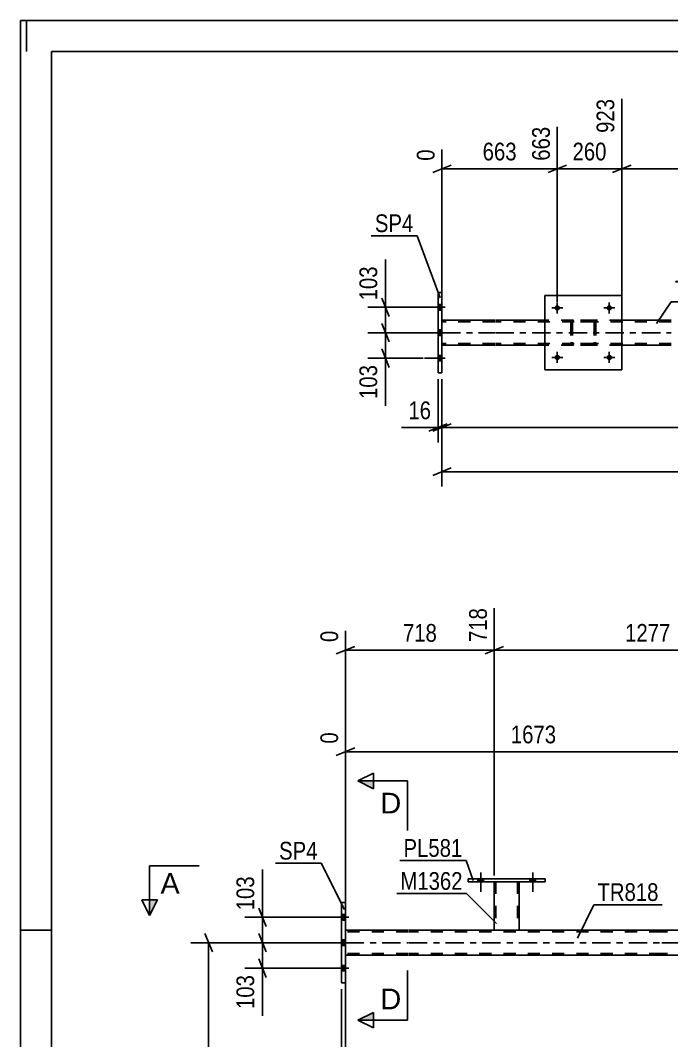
# Model space of a CAD drawing. Header units: millimetres. Extents: x 0 to 841, y 0 to 594.
# Drawn here: x 0 to 105.1, y 429.2 to 594 of the extents above; entities that cross this region are included whole.
import ezdxf

# ---------------------------------------------------------------- set-up
doc = ezdxf.new("R2010")
doc.units = ezdxf.units.MM
doc.linetypes.add('DXK_LINE_DOT2', pattern=[3.9198, 1.9599, -1.9599])
doc.linetypes.add('DXK_LINE_DOT3', pattern=[5.9187, 2.979, -0.9799, 0.9799, -0.9799])
doc.styles.add('Arial', font='ARIAL.TTF', dxfattribs={"height": 0.2})
doc.styles.add('Arial Narrow', font='ARIALN.TTF', dxfattribs={"height": 0.2})

# ---------------------------------------------------------------- blocks, each defined once
blk = doc.blocks.new('Unknown-283133386-1135')
at = {"color": 5, "linetype": 'Continuous'}
for p, q in [((841, 594), (0, 594)), ((0, 594), (0, 0)), ((1, 589), (1, 594)), ((836, 589), (5, 589)), ((5, 589), (5, 5)), ((5, 447), (0, 447))]:
    blk.add_line(p, q, dxfattribs=at)
blk = doc.blocks.new('Part-283133386-5219 - 5061')
at = {"color": 2, "linetype": 'Continuous'}
for p, q in [((68.06, 550.05), (67.42, 550.05)), ((67.42, 550.05), (67.42, 537.05)), ((68.06, 537.05), (68.06, 550.05)), ((67.42, 537.05), (68.06, 537.05))]:
    blk.add_line(p, q, dxfattribs=at)
blk = doc.blocks.new('Part-283133386-5291 - 5061')
at = {"color": 2, "linetype": 'Continuous'}
for p, q in [((76.58, 545.55), (68.06, 545.55)), ((84.68, 545.55), (76.68, 545.55)), ((105.08, 545.55), (97.08, 545.55)), ((76.58, 541.55), (68.06, 541.55)), ((84.68, 541.55), (76.68, 541.55)), ((105.08, 541.55), (97.08, 541.55))]:
    blk.add_line(p, q, dxfattribs=at)
at = {"color": 7, "linetype": 'DXK_LINE_DOT2'}
for p, q in [((68.06, 541.55), (68.06, 545.55)), ((97.08, 545.55), (84.68, 545.55)), ((76.58, 545.31), (68.06, 545.31)), ((105.08, 545.31), (76.68, 545.31)), ((76.58, 541.79), (68.06, 541.79)), ((105.08, 541.79), (76.68, 541.79)), ((97.08, 541.55), (84.68, 541.55))]:
    blk.add_line(p, q, dxfattribs=at)
at = {"color": 7, "linetype": 'DXK_LINE_DOT3'}
for p, q in [((68.06, 543.55), (76.58, 543.55)), ((76.68, 543.55), (105.08, 543.55))]:
    blk.add_line(p, q, dxfattribs=at)
blk = doc.blocks.new('Part-283133386-5285 - 5061')
at = {"color": 2, "linetype": 'Continuous'}
for p, q in [((84.68, 549.55), (84.68, 537.55)), ((84.68, 549.55), (97.08, 549.55)), ((97.08, 549.55), (97.08, 537.55)), ((97.08, 537.55), (84.68, 537.55))]:
    blk.add_line(p, q, dxfattribs=at)
at = {"color": 7, "linetype": 'DXK_LINE_DOT2'}
for p, q in [((84.68, 537.55), (84.68, 549.55)), ((97.08, 537.55), (97.08, 549.55))]:
    blk.add_line(p, q, dxfattribs=at)
blk = doc.blocks.new('Part-283133386-5282 - 5061')
at = {"color": 7, "linetype": 'DXK_LINE_DOT2'}
for p, q in [((89.18, 545.51), (89.36, 545.55)), ((89.36, 545.55), (89.18, 545.51)), ((92.4, 545.55), (89.36, 545.55)), ((92.4, 545.55), (92.59, 545.51)), ((92.59, 545.51), (92.4, 545.55)), ((88.88, 545.07), (88.92, 545.25)), ((88.92, 545.25), (88.88, 545.07)), ((88.88, 545.07), (88.88, 542.03)), ((89.12, 545.07), (89.14, 545.16)), ((89.12, 545.07), (89.12, 542.03)), ((89.14, 545.16), (89.19, 545.24)), ((89.19, 545.24), (89.27, 545.29)), ((89.27, 545.29), (89.36, 545.31)), ((92.4, 545.31), (89.36, 545.31)), ((92.4, 545.31), (92.49, 545.29)), ((92.49, 545.29), (92.57, 545.24)), ((92.57, 545.24), (92.62, 545.16)), ((92.62, 545.16), (92.64, 545.07)), ((92.64, 545.07), (92.64, 542.03)), ((92.84, 545.25), (92.88, 545.07)), ((92.88, 545.07), (92.84, 545.25)), ((92.88, 545.07), (92.88, 542.03)), ((88.92, 541.85), (88.88, 542.03)), ((88.88, 542.03), (88.92, 541.85)), ((89.14, 541.94), (89.12, 542.03)), ((89.19, 541.86), (89.14, 541.94)), ((89.36, 541.55), (89.18, 541.59)), ((89.18, 541.59), (89.36, 541.55)), ((89.27, 541.81), (89.19, 541.86)), ((89.36, 541.79), (89.27, 541.81)), ((92.4, 541.79), (89.36, 541.79)), ((92.4, 541.55), (89.36, 541.55)), ((92.49, 541.81), (92.4, 541.79)), ((92.59, 541.59), (92.4, 541.55)), ((92.4, 541.55), (92.59, 541.59)), ((92.57, 541.86), (92.49, 541.81)), ((92.62, 541.94), (92.57, 541.86)), ((92.64, 542.03), (92.62, 541.94)), ((92.88, 542.03), (92.84, 541.85)), ((92.84, 541.85), (92.88, 542.03))]:
    blk.add_line(p, q, dxfattribs=at)
at = {"color": 7, "linetype": 'DXK_LINE_DOT3'}
blk.add_line((90.88, 543.55), (90.88, 543.55), dxfattribs=at)
at = {"color": 7, "linetype": 'DXK_LINE_DOT2'}
for centre, start, end in [((89.36, 545.07), 112.5, 157.5), ((89.36, 545.07), 112.5, 157.5), ((92.4, 545.07), 22.5, 67.5), ((92.4, 545.07), 22.5, 67.5), ((89.36, 542.03), 202.5, 247.5), ((89.36, 542.03), 202.5, 247.5), ((92.4, 542.03), 292.5, 337.5), ((92.4, 542.03), 292.5, 337.5)]:
    blk.add_arc(centre, 0.48, start, end, dxfattribs=at)
blk = doc.blocks.new('Bolt-283133386-5296 - 5061')
at = {"linetype": 'Continuous'}
for points in [[(68.06, 547.21), (68.06, 548.09), (67.42, 548.09), (67.42, 547.21)], [(68.06, 547.21), (68.06, 548.09), (67.42, 548.09), (67.42, 547.21)], [(68.06, 547.21), (68.06, 548.09), (67.42, 548.09), (67.42, 547.21)], [(68.06, 543.11), (68.06, 543.99), (67.42, 543.99), (67.42, 543.11)], [(68.06, 543.11), (68.06, 543.99), (67.42, 543.99), (67.42, 543.11)], [(68.06, 539.01), (68.06, 539.89), (67.42, 539.89), (67.42, 539.01)], [(68.06, 539.01), (68.06, 539.89), (67.42, 539.89), (67.42, 539.01)], [(68.06, 539.01), (68.06, 539.89), (67.42, 539.89), (67.42, 539.01)]]:
    blk.add_hatch(color=1, dxfattribs=at).paths.add_polyline_path(points)
at = {"color": 1, "linetype": 'Continuous'}
for p, q in [((68.58, 547.65), (65.26, 547.65)), ((68.58, 547.65), (65.26, 547.65)), ((68.58, 547.65), (65.26, 547.65)), ((68.06, 548.09), (67.42, 548.09)), ((68.06, 548.09), (67.42, 548.09)), ((68.06, 548.09), (67.42, 548.09)), ((68.06, 547.21), (67.42, 547.21)), ((68.06, 547.21), (67.42, 547.21)), ((68.06, 547.21), (67.42, 547.21)), ((68.06, 543.99), (67.42, 543.99)), ((68.06, 543.99), (67.42, 543.99)), ((68.58, 543.55), (65.26, 543.55)), ((68.58, 543.55), (65.26, 543.55)), ((68.06, 543.11), (67.42, 543.11)), ((68.06, 543.11), (67.42, 543.11)), ((68.58, 539.45), (65.26, 539.45)), ((68.58, 539.45), (65.26, 539.45)), ((68.58, 539.45), (65.26, 539.45)), ((68.06, 539.89), (67.42, 539.89)), ((68.06, 539.89), (67.42, 539.89)), ((68.06, 539.89), (67.42, 539.89)), ((68.06, 539.01), (67.42, 539.01)), ((68.06, 539.01), (67.42, 539.01)), ((68.06, 539.01), (67.42, 539.01))]:
    blk.add_line(p, q, dxfattribs=at)
blk = doc.blocks.new('Bolt-283133386-5331 - 5061')
at = {"linetype": 'Continuous'}
for points in [[(87.12, 539.55, -1), (86.24, 539.55, -1)], [(95.52, 539.55, -1), (94.64, 539.55, -1)]]:
    blk.add_hatch(color=1, dxfattribs=at).paths.add_polyline_path(points)
at = {"color": 1, "linetype": 'Continuous'}
for p, q in [((85.8, 539.55), (87.56, 539.55)), ((86.68, 540.43), (86.68, 538.67)), ((94.2, 539.55), (95.96, 539.55)), ((95.08, 540.43), (95.08, 538.67))]:
    blk.add_line(p, q, dxfattribs=at)
blk = doc.blocks.new('Bolt-283133386-5332 - 5061')
at = {"linetype": 'Continuous'}
for points in [[(87.12, 547.55, -1), (86.24, 547.55, -1)], [(95.52, 547.55, -1), (94.64, 547.55, -1)]]:
    blk.add_hatch(color=1, dxfattribs=at).paths.add_polyline_path(points)
at = {"color": 1, "linetype": 'Continuous'}
for p, q in [((85.8, 547.55), (87.56, 547.55)), ((86.68, 548.43), (86.68, 546.67)), ((94.2, 547.55), (95.96, 547.55)), ((95.08, 548.43), (95.08, 546.67))]:
    blk.add_line(p, q, dxfattribs=at)
blk = doc.blocks.new('Bolt-283133386-3241 - 3202')
at = {"linetype": 'Continuous'}
for points in [[(73.87, 454.84), (74.75, 454.84), (74.75, 455.32), (73.87, 455.32)], [(82.27, 454.84), (83.15, 454.84), (83.15, 455.32), (82.27, 455.32)]]:
    blk.add_hatch(color=1, dxfattribs=at).paths.add_polyline_path(points)
at = {"color": 1, "linetype": 'Continuous'}
for p, q in [((73.87, 455.32), (73.87, 454.84)), ((74.31, 456.32), (74.31, 453.2)), ((74.75, 455.32), (74.75, 454.84)), ((82.27, 455.32), (82.27, 454.84)), ((82.71, 456.32), (82.71, 453.2)), ((83.15, 455.32), (83.15, 454.84))]:
    blk.add_line(p, q, dxfattribs=at)
blk = doc.blocks.new('Bolt-283133386-3242 - 3202')
at = {"linetype": 'Continuous'}
for points in [[(73.87, 454.84), (74.75, 454.84), (74.75, 455.32), (73.87, 455.32)], [(82.27, 454.84), (83.15, 454.84), (83.15, 455.32), (82.27, 455.32)]]:
    blk.add_hatch(color=1, dxfattribs=at).paths.add_polyline_path(points)
at = {"color": 1, "linetype": 'Continuous'}
for p, q in [((73.87, 455.32), (73.87, 454.84)), ((74.31, 456.32), (74.31, 453.2)), ((74.75, 455.32), (74.75, 454.84)), ((82.27, 455.32), (82.27, 454.84)), ((82.71, 456.32), (82.71, 453.2)), ((83.15, 455.32), (83.15, 454.84))]:
    blk.add_line(p, q, dxfattribs=at)
blk = doc.blocks.new('Bolt-283133386-3277 - 3202')
at = {"linetype": 'Continuous'}
for points in [[(51.85, 449.54), (51.85, 448.66), (52.49, 448.66), (52.49, 449.54)], [(51.85, 449.54), (51.85, 448.66), (52.49, 448.66), (52.49, 449.54)], [(51.85, 449.54), (51.85, 448.66), (52.49, 448.66), (52.49, 449.54)], [(51.85, 445.44), (51.85, 444.56), (52.49, 444.56), (52.49, 445.44)], [(51.85, 445.44), (51.85, 444.56), (52.49, 444.56), (52.49, 445.44)], [(51.85, 441.34), (51.85, 440.46), (52.49, 440.46), (52.49, 441.34)], [(51.85, 441.34), (51.85, 440.46), (52.49, 440.46), (52.49, 441.34)], [(51.85, 441.34), (51.85, 440.46), (52.49, 440.46), (52.49, 441.34)]]:
    blk.add_hatch(color=1, dxfattribs=at).paths.add_polyline_path(points)
at = {"color": 1, "linetype": 'Continuous'}
for p, q in [((53.01, 449.1), (49.69, 449.1)), ((53.01, 449.1), (49.69, 449.1)), ((53.01, 449.1), (49.69, 449.1)), ((52.49, 449.54), (51.85, 449.54)), ((52.49, 449.54), (51.85, 449.54)), ((52.49, 449.54), (51.85, 449.54)), ((52.49, 448.66), (51.85, 448.66)), ((52.49, 448.66), (51.85, 448.66)), ((52.49, 448.66), (51.85, 448.66)), ((52.49, 445.44), (51.85, 445.44)), ((52.49, 445.44), (51.85, 445.44)), ((53.01, 445), (49.69, 445)), ((53.01, 445), (49.69, 445)), ((52.49, 444.56), (51.85, 444.56)), ((52.49, 444.56), (51.85, 444.56)), ((53.01, 440.9), (49.69, 440.9)), ((53.01, 440.9), (49.69, 440.9)), ((53.01, 440.9), (49.69, 440.9)), ((52.49, 441.34), (51.85, 441.34)), ((52.49, 441.34), (51.85, 441.34)), ((52.49, 441.34), (51.85, 441.34)), ((52.49, 440.46), (51.85, 440.46)), ((52.49, 440.46), (51.85, 440.46)), ((52.49, 440.46), (51.85, 440.46))]:
    blk.add_line(p, q, dxfattribs=at)
blk = doc.blocks.new('Part-283133386-3288 - 3202')
at = {"color": 2, "linetype": 'Continuous'}
for p, q in [((62.61, 447), (52.49, 447)), ((103.48, 447), (62.71, 447)), ((761, 447), (103.58, 447)), ((62.61, 443), (52.49, 443)), ((103.48, 443), (62.71, 443)), ((113.18, 443), (103.58, 443))]:
    blk.add_line(p, q, dxfattribs=at)
at = {"color": 7, "linetype": 'DXK_LINE_DOT2'}
for p, q in [((52.49, 443), (52.49, 447)), ((62.61, 446.76), (52.49, 446.76)), ((103.48, 446.76), (62.71, 446.76)), ((766.93, 446.76), (103.58, 446.76)), ((62.61, 443.24), (52.49, 443.24)), ((103.48, 443.24), (62.71, 443.24)), ((766.93, 443.24), (103.58, 443.24))]:
    blk.add_line(p, q, dxfattribs=at)
at = {"color": 7, "linetype": 'DXK_LINE_DOT3'}
for p, q in [((52.49, 445), (62.61, 445)), ((62.71, 445), (103.48, 445)), ((103.58, 445), (766.93, 445))]:
    blk.add_line(p, q, dxfattribs=at)
blk = doc.blocks.new('Part-283133386-3296 - 3202')
at = {"color": 2, "linetype": 'Continuous'}
for p, q in [((72.31, 454.84), (72.31, 455.32)), ((72.31, 455.32), (84.71, 455.32)), ((84.71, 455.32), (84.71, 454.84)), ((84.71, 454.84), (72.31, 454.84))]:
    blk.add_line(p, q, dxfattribs=at)
blk = doc.blocks.new('Part-283133386-3301 - 3202')
at = {"color": 7, "linetype": 'DXK_LINE_DOT2'}
for p, q in [((76.51, 454.85), (80.51, 454.85)), ((76.51, 454.84), (76.51, 454.85)), ((76.51, 454.85), (76.51, 454.84)), ((76.75, 454.85), (76.75, 447)), ((80.27, 454.85), (80.27, 447)), ((80.51, 454.85), (80.51, 454.84)), ((80.51, 454.84), (80.51, 454.85)), ((80.25, 447), (80.21, 447)), ((80.21, 447), (80.25, 447)), ((80.27, 447), (80.25, 447)), ((80.25, 447), (80.27, 447))]:
    blk.add_line(p, q, dxfattribs=at)
at = {"color": 2, "linetype": 'Continuous'}
for p, q in [((76.51, 454.84), (76.51, 447)), ((80.51, 454.84), (80.51, 447)), ((76.51, 447), (80.51, 447))]:
    blk.add_line(p, q, dxfattribs=at)
blk = doc.blocks.new('Part-283133386-3548 - 3202')
at = {"color": 2, "linetype": 'Continuous'}
for p, q in [((51.85, 451.5), (52.49, 451.5)), ((51.85, 451.5), (51.85, 438.5)), ((52.49, 451.5), (52.49, 438.5)), ((51.85, 438.5), (52.49, 438.5))]:
    blk.add_line(p, q, dxfattribs=at)
blk = doc.blocks.new('StraightDimension-283133386-18261 - 5061')
at = {"color": 7, "linetype": 'Continuous'}
for p, q in [((58.35, 549.15), (59.55, 546.15)), ((65.62, 547.65), (56.1, 547.65)), ((58.95, 543.55), (58.95, 547.65)), ((59.55, 542.05), (58.35, 545.05)), ((67.06, 543.55), (56.1, 543.55))]:
    blk.add_line(p, q, dxfattribs=at)
at = {"color": 0}
blk.add_wipeout([(58.2, 554.86), (54, 554.86), (54, 548.17), (58.2, 548.17)], dxfattribs=at)
at = {"color": 7, "linetype": 'Continuous'}
blk.add_line((58.95, 547.65), (58.95, 555.38), dxfattribs=at)
blk.add_line((58.95, 547.65), (58.95, 555.38), dxfattribs=at)
at = {"color": 3, "style": 'Arial Narrow'}
blk.add_text('103', height=2.863, rotation=90.0002, dxfattribs=at).set_placement((57.6, 548.77))
blk = doc.blocks.new('StraightDimension-283133386-5351 - 5061')
at = {"color": 7, "linetype": 'Continuous'}
for p, q in [((68.06, 536.05), (68.06, 518.69)), ((69.56, 521.69), (66.56, 520.49)), ((68.06, 521.09), (767.57, 521.09))]:
    blk.add_line(p, q, dxfattribs=at)
blk = doc.blocks.new('StraightDimension-283133386-16082 - 5061')
at = {"color": 7, "linetype": 'Continuous'}
for p, q in [((68.06, 536.05), (68.06, 525.82)), ((69.56, 528.82), (66.56, 527.62)), ((68.06, 528.22), (766.93, 528.22))]:
    blk.add_line(p, q, dxfattribs=at)
blk = doc.blocks.new('StraightDimension-283133386-16083 - 5061')
at = {"color": 7, "linetype": 'Continuous'}
for p, q in [((67.42, 536.05), (67.42, 525.82)), ((68.06, 536.05), (68.06, 525.82)), ((65.92, 527.62), (68.92, 528.82)), ((69.56, 528.82), (66.56, 527.62)), ((67.42, 528.22), (68.06, 528.22))]:
    blk.add_line(p, q, dxfattribs=at)
at = {"color": 0}
blk.add_wipeout([(66.9, 528.97), (66.9, 533.17), (62.04, 533.17), (62.04, 528.97)], dxfattribs=at)
at = {"color": 7, "linetype": 'Continuous'}
blk.add_line((67.42, 528.22), (61.52, 528.22), dxfattribs=at)
blk.add_line((67.42, 528.22), (61.52, 528.22), dxfattribs=at)
at = {"color": 3, "style": 'Arial Narrow'}
blk.add_text('16', height=2.863, dxfattribs=at).set_placement((62.64, 529.57))
blk = doc.blocks.new('StraightDimension-283133386-18262 - 5061')
at = {"color": 7, "linetype": 'Continuous'}
for p, q in [((58.35, 545.05), (59.55, 542.05)), ((67.06, 543.55), (56.1, 543.55)), ((58.95, 539.45), (58.95, 543.55)), ((59.55, 537.95), (58.35, 540.95)), ((65.02, 539.45), (56.1, 539.45))]:
    blk.add_line(p, q, dxfattribs=at)
at = {"color": 0}
blk.add_wipeout([(58.2, 538.92), (54, 538.92), (54, 532.24), (58.2, 532.24)], dxfattribs=at)
at = {"color": 7, "linetype": 'Continuous'}
blk.add_line((58.95, 539.45), (58.95, 531.71), dxfattribs=at)
blk.add_line((58.95, 539.45), (58.95, 531.71), dxfattribs=at)
at = {"color": 3, "style": 'Arial Narrow'}
blk.add_text('103', height=2.863, rotation=90.0002, dxfattribs=at).set_placement((57.6, 532.84))
blk = doc.blocks.new('StraightDimension-283133386-18946 - 5061')
at = {"color": 7, "linetype": 'Continuous'}
for p, q in [((97.08, 546.55), (97.08, 581.32)), ((123.86, 548.55), (123.86, 578.64)), ((98.58, 570.63), (95.58, 569.43)), ((122.36, 569.43), (125.36, 570.63)), ((97.08, 570.03), (123.86, 570.03))]:
    blk.add_line(p, q, dxfattribs=at)
at = {"color": 0, "linetype": 'Continuous'}
blk.add_wipeout([(123.26, 579.24), (119.06, 579.24), (119.06, 570.73), (123.26, 570.73)], dxfattribs=at)
at = {"color": 0}
blk.add_wipeout([(114.73, 570.78), (114.73, 574.98), (106.22, 574.98), (106.22, 570.78)], dxfattribs=at)
at = {"color": 3, "linetype": 'Continuous', "style": 'Arial Narrow'}
blk.add_text('1940', height=2.863, rotation=90.0002, dxfattribs=at).set_placement((122.66, 571.33))
at = {"color": 3, "style": 'Arial Narrow'}
blk.add_text('1017', height=2.863, dxfattribs=at).set_placement((106.82, 571.38))
blk = doc.blocks.new('StraightDimension-283133386-18947 - 5061')
at = {"color": 7, "linetype": 'Continuous'}
for p, q in [((97.08, 546.55), (97.08, 581.32)), ((86.68, 548.55), (86.68, 576.82)), ((85.18, 569.43), (88.18, 570.63)), ((98.58, 570.63), (95.58, 569.43)), ((86.68, 570.03), (97.08, 570.03))]:
    blk.add_line(p, q, dxfattribs=at)
at = {"color": 0}
blk.add_wipeout([(95.22, 570.78), (95.22, 574.98), (88.54, 574.98), (88.54, 570.78)], dxfattribs=at)
at = {"color": 3, "style": 'Arial Narrow'}
blk.add_text('260', height=2.863, dxfattribs=at).set_placement((89.14, 571.38))
at = {"color": 0, "linetype": 'Continuous'}
blk.add_wipeout([(96.48, 581.92), (92.28, 581.92), (92.28, 575.23), (96.48, 575.23)], dxfattribs=at)
at = {"color": 3, "linetype": 'Continuous', "style": 'Arial Narrow'}
blk.add_text('923', height=2.863, rotation=90.0002, dxfattribs=at).set_placement((95.88, 575.83))
blk = doc.blocks.new('StraightDimension-283133386-18948 - 5061')
at = {"color": 7, "linetype": 'Continuous'}
for p, q in [((86.68, 548.55), (86.68, 576.82)), ((68.06, 546.55), (68.06, 573.16)), ((69.56, 570.63), (66.56, 569.43)), ((85.18, 569.43), (88.18, 570.63)), ((68.06, 570.03), (86.68, 570.03))]:
    blk.add_line(p, q, dxfattribs=at)
at = {"color": 0, "linetype": 'Continuous'}
for points in [[(86.08, 577.42), (81.88, 577.42), (81.88, 570.73), (86.08, 570.73)], [(67.46, 573.76), (63.26, 573.76), (63.26, 570.73), (67.46, 570.73)]]:
    blk.add_wipeout(points, dxfattribs=at)
at = {"color": 0}
blk.add_wipeout([(80.71, 570.78), (80.71, 574.98), (74.03, 574.98), (74.03, 570.78)], dxfattribs=at)
at = {"color": 3, "linetype": 'Continuous', "style": 'Arial Narrow'}
for s, height, p in [('663', 2.863, (85.48, 571.33)), ('0', 2.86, (66.86, 571.33))]:
    blk.add_text(s, height=height, rotation=90.0002, dxfattribs=at).set_placement(p)
at = {"color": 3, "style": 'Arial Narrow'}
blk.add_text('663', height=2.863, dxfattribs=at).set_placement((74.63, 571.38))
blk = doc.blocks.new('StraightDimension-283133386-22738 - 3202')
at = {"color": 7, "linetype": 'Continuous'}
for p, q in [((52.49, 442), (52.49, 380.66)), ((93.36, 322.78), (93.36, 385.91)), ((53.99, 383.66), (50.99, 382.46)), ((52.49, 383.06), (93.36, 383.06)), ((91.86, 382.46), (94.86, 383.66))]:
    blk.add_line(p, q, dxfattribs=at)
at = {"color": 0}
blk.add_wipeout([(77.18, 383.81), (77.18, 388.01), (68.67, 388.01), (68.67, 383.81)], dxfattribs=at)
at = {"color": 3, "style": 'Arial Narrow'}
blk.add_text('1139', height=2.863, dxfattribs=at).set_placement((69.27, 384.41))
blk = doc.blocks.new('StraightDimension-283133386-3637 - 3202')
at = {"color": 7, "linetype": 'Continuous'}
for p, q in [((38.49, 446.5), (39.69, 443.5)), ((50.32, 445), (36.24, 445)), ((39.09, 440.9), (39.09, 445)), ((39.69, 439.4), (38.49, 442.4)), ((50.32, 440.9), (36.24, 440.9))]:
    blk.add_line(p, q, dxfattribs=at)
at = {"color": 0}
blk.add_wipeout([(38.34, 440.38), (34.14, 440.38), (34.14, 433.69), (38.34, 433.69)], dxfattribs=at)
at = {"color": 7, "linetype": 'Continuous'}
blk.add_line((39.09, 440.9), (39.09, 433.17), dxfattribs=at)
blk.add_line((39.09, 440.9), (39.09, 433.17), dxfattribs=at)
at = {"color": 3, "style": 'Arial Narrow'}
blk.add_text('103', height=2.863, rotation=90.0002, dxfattribs=at).set_placement((37.74, 434.29))
blk = doc.blocks.new('StraightDimension-283133386-3647 - 3202')
at = {"color": 7, "linetype": 'Continuous'}
for p, q in [((38.49, 450.6), (39.69, 447.6)), ((50.32, 449.1), (36.24, 449.1)), ((39.09, 445), (39.09, 449.1)), ((39.69, 443.5), (38.49, 446.5)), ((50.32, 445), (36.24, 445))]:
    blk.add_line(p, q, dxfattribs=at)
at = {"color": 0}
blk.add_wipeout([(38.34, 456.31), (34.14, 456.31), (34.14, 449.63), (38.34, 449.63)], dxfattribs=at)
at = {"color": 7, "linetype": 'Continuous'}
blk.add_line((39.09, 449.1), (39.09, 456.84), dxfattribs=at)
blk.add_line((39.09, 449.1), (39.09, 456.84), dxfattribs=at)
at = {"color": 3, "style": 'Arial Narrow'}
blk.add_text('103', height=2.863, rotation=90.0002, dxfattribs=at).set_placement((37.74, 450.23))
blk = doc.blocks.new('StraightDimension-283133386-3684 - 3202')
at = {"color": 7, "linetype": 'Continuous'}
for p, q in [((30.99, 443.5), (29.79, 446.5)), ((51.49, 445), (27.54, 445)), ((30.39, 319.14), (30.39, 445)), ((29.79, 320.64), (30.99, 317.64)), ((92.36, 319.14), (27.54, 319.14))]:
    blk.add_line(p, q, dxfattribs=at)
at = {"color": 0}
blk.add_wipeout([(29.64, 386.33), (25.44, 386.33), (25.44, 377.82), (29.64, 377.82)], dxfattribs=at)
at = {"color": 3, "style": 'Arial Narrow'}
blk.add_text('3146', height=2.863, rotation=90.0002, dxfattribs=at).set_placement((29.04, 378.42))
blk = doc.blocks.new('StraightDimension-283133386-13504 - 3202')
at = {"color": 7, "linetype": 'Continuous'}
for p, q in [((126.06, 455.85), (126.06, 500.89)), ((76.51, 455.85), (76.51, 499.06)), ((78.01, 492.87), (75.01, 491.67)), ((124.56, 491.67), (127.56, 492.87)), ((76.51, 492.27), (126.06, 492.27))]:
    blk.add_line(p, q, dxfattribs=at)
at = {"color": 0, "linetype": 'Continuous'}
blk.add_wipeout([(125.46, 501.49), (121.26, 501.49), (121.26, 492.97), (125.46, 492.97)], dxfattribs=at)
at = {"color": 0}
blk.add_wipeout([(105.54, 493.02), (105.54, 497.22), (97.03, 497.22), (97.03, 493.02)], dxfattribs=at)
at = {"color": 3, "linetype": 'Continuous', "style": 'Arial Narrow'}
blk.add_text('1995', height=2.863, rotation=90.0002, dxfattribs=at).set_placement((124.86, 493.57))
at = {"color": 3, "style": 'Arial Narrow'}
blk.add_text('1277', height=2.863, dxfattribs=at).set_placement((97.63, 493.62))
blk = doc.blocks.new('StraightDimension-283133386-13505 - 3202')
at = {"color": 7, "linetype": 'Continuous'}
for p, q in [((76.51, 455.85), (76.51, 499.06)), ((52.49, 448), (52.49, 495.4)), ((53.99, 492.87), (50.99, 491.67)), ((75.01, 491.67), (78.01, 492.87)), ((52.49, 492.27), (76.51, 492.27))]:
    blk.add_line(p, q, dxfattribs=at)
at = {"color": 0, "linetype": 'Continuous'}
for points in [[(75.91, 499.66), (71.71, 499.66), (71.71, 492.97), (75.91, 492.97)], [(51.89, 496), (47.69, 496), (47.69, 492.97), (51.89, 492.97)]]:
    blk.add_wipeout(points, dxfattribs=at)
at = {"color": 0}
blk.add_wipeout([(67.84, 493.02), (67.84, 497.22), (61.16, 497.22), (61.16, 493.02)], dxfattribs=at)
at = {"color": 3, "linetype": 'Continuous', "style": 'Arial Narrow'}
for s, height, p in [('718', 2.863, (75.31, 493.57)), ('0', 2.86, (51.29, 493.57))]:
    blk.add_text(s, height=height, rotation=90.0002, dxfattribs=at).set_placement(p)
at = {"color": 3, "style": 'Arial Narrow'}
blk.add_text('718', height=2.863, dxfattribs=at).set_placement((61.76, 493.62))
blk = doc.blocks.new('StraightDimension-283133386-22277 - 3202')
at = {"color": 7, "linetype": 'Continuous'}
for p, q in [((113.18, 444), (113.18, 484.47)), ((52.49, 448), (52.49, 478.99)), ((53.99, 476.46), (50.99, 475.26)), ((111.68, 475.26), (114.68, 476.46)), ((52.49, 475.86), (113.18, 475.86))]:
    blk.add_line(p, q, dxfattribs=at)
at = {"color": 0, "linetype": 'Continuous'}
for points in [[(112.58, 485.07), (108.38, 485.07), (108.38, 476.56), (112.58, 476.56)], [(51.89, 479.59), (47.69, 479.59), (47.69, 476.56), (51.89, 476.56)]]:
    blk.add_wipeout(points, dxfattribs=at)
at = {"color": 0}
blk.add_wipeout([(87.09, 476.61), (87.09, 480.81), (78.58, 480.81), (78.58, 476.61)], dxfattribs=at)
at = {"color": 3, "linetype": 'Continuous', "style": 'Arial Narrow'}
for s, height, p in [('1673', 2.863, (111.98, 477.16)), ('0', 2.86, (51.29, 477.16))]:
    blk.add_text(s, height=height, rotation=90.0002, dxfattribs=at).set_placement(p)
at = {"color": 3, "style": 'Arial Narrow'}
blk.add_text('1673', height=2.863, dxfattribs=at).set_placement((79.18, 477.21))
blk = doc.blocks.new('StraightDimension-283133386-22723 - 3202')
at = {"color": 7, "linetype": 'Continuous'}
blk.add_line((51.85, 437.5), (51.85, 282.08), dxfattribs=at)
blk = doc.blocks.new('Mark-283133386-5215 - 5061')
at = {"color": 0}
blk.add_wipeout([(63.45, 559.8), (63.45, 562.8), (57.23, 562.8), (57.23, 559.8)], dxfattribs=at)
blk.add_wipeout([(63.45, 559.8), (63.45, 562.8), (57.23, 562.8), (57.23, 559.8)], dxfattribs=at)
at = {"color": 30, "linetype": 'Continuous'}
for p in [(56.63, 559.2), (67.76, 549.19)]:
    blk.add_line(p, (64.05, 559.2), dxfattribs=at)
at = {"color": 3, "style": 'Arial Narrow'}
blk.add_text('SP4', height=2.863, dxfattribs=at).set_placement((57.23, 559.8))
blk = doc.blocks.new('Mark-283133386-5287 - 5061')
at = {"color": 0}
blk.add_wipeout([(115.54, 549.11), (115.54, 552.11), (105.68, 552.11), (105.68, 549.11)], dxfattribs=at)
blk.add_wipeout([(115.54, 549.11), (115.54, 552.11), (105.68, 552.11), (105.68, 549.11)], dxfattribs=at)
at = {"color": 30, "linetype": 'Continuous'}
for p, q in [((102.71, 545.01), (105.08, 548.51)), ((105.08, 548.51), (116.14, 548.51))]:
    blk.add_line(p, q, dxfattribs=at)
at = {"color": 3, "style": 'Arial Narrow'}
blk.add_text('TR818', height=2.863, dxfattribs=at).set_placement((105.68, 549.11))
blk = doc.blocks.new('Mark-283133386-3284 - 3202')
at = {"color": 0}
blk.add_wipeout([(103.03, 451.74), (103.03, 454.74), (93.17, 454.74), (93.17, 451.74)], dxfattribs=at)
blk.add_wipeout([(103.03, 451.74), (103.03, 454.74), (93.17, 454.74), (93.17, 451.74)], dxfattribs=at)
at = {"color": 30, "linetype": 'Continuous'}
for p, q in [((89.94, 445.74), (92.57, 451.14)), ((92.57, 451.14), (103.63, 451.14))]:
    blk.add_line(p, q, dxfattribs=at)
at = {"color": 3, "style": 'Arial Narrow'}
blk.add_text('TR818', height=2.863, dxfattribs=at).set_placement((93.17, 451.74))
blk = doc.blocks.new('Mark-283133386-3292 - 3202')
at = {"color": 0}
blk.add_wipeout([(71.36, 458.87), (71.36, 461.87), (61.85, 461.87), (61.85, 458.87)], dxfattribs=at)
blk.add_wipeout([(71.36, 458.87), (71.36, 461.87), (61.85, 461.87), (61.85, 458.87)], dxfattribs=at)
at = {"color": 30, "linetype": 'Continuous'}
for p in [(61.25, 458.27), (73.08, 455.02)]:
    blk.add_line(p, (71.96, 458.27), dxfattribs=at)
at = {"color": 3, "style": 'Arial Narrow'}
blk.add_text('PL581', height=2.863, dxfattribs=at).set_placement((61.85, 458.87))
blk = doc.blocks.new('Mark-283133386-3297 - 3202')
at = {"color": 0}
blk.add_wipeout([(71.4, 453.54), (71.4, 456.54), (61.35, 456.54), (61.35, 453.54)], dxfattribs=at)
blk.add_wipeout([(71.4, 453.54), (71.4, 456.54), (61.35, 456.54), (61.35, 453.54)], dxfattribs=at)
at = {"color": 30, "linetype": 'Continuous'}
for p in [(60.75, 452.94), (76.86, 448.11)]:
    blk.add_line(p, (72, 452.94), dxfattribs=at)
at = {"color": 3, "style": 'Arial Narrow'}
blk.add_text('M1362', height=2.863, dxfattribs=at).set_placement((61.35, 453.54))
blk = doc.blocks.new('Mark-283133386-3544 - 3202')
at = {"color": 0}
blk.add_wipeout([(47.97, 458.43), (47.97, 461.43), (41.76, 461.43), (41.76, 458.43)], dxfattribs=at)
blk.add_wipeout([(47.97, 458.43), (47.97, 461.43), (41.76, 461.43), (41.76, 458.43)], dxfattribs=at)
at = {"color": 30, "linetype": 'Continuous'}
for p in [(41.16, 457.83), (52.34, 450.37)]:
    blk.add_line(p, (48.57, 457.83), dxfattribs=at)
at = {"color": 3, "style": 'Arial Narrow'}
blk.add_text('SP4', height=2.863, dxfattribs=at).set_placement((41.76, 458.43))
blk = doc.blocks.new('SectionMark-283133386-4979 - 3202')
at = {"linetype": 'Continuous'}
for points in [[(56.99, 471.13), (56.99, 469.88), (54.49, 471.13)], [(56.99, 433.74), (56.99, 432.49), (54.49, 432.49)]]:
    blk.add_hatch(color=6, dxfattribs=at).paths.add_polyline_path(points)
at = {"color": 6, "linetype": 'Continuous'}
for p, q in [((54.49, 471.13), (56.99, 472.38)), ((56.99, 469.88), (56.99, 472.38)), ((62.49, 471.13), (54.49, 471.13)), ((54.49, 471.13), (56.99, 469.88)), ((62.49, 471.13), (62.49, 463.13)), ((62.49, 432.49), (62.49, 440.49)), ((54.49, 432.49), (56.99, 433.74)), ((56.99, 433.74), (56.99, 431.24)), ((62.49, 432.49), (54.49, 432.49)), ((56.99, 431.24), (54.49, 432.49))]:
    blk.add_line(p, q, dxfattribs=at)
at = {"color": 0, "linetype": 'Continuous'}
for points in [[(61.49, 465.88), (61.49, 469.38), (58.12, 469.38), (58.12, 465.88)], [(61.49, 434.24), (61.49, 437.74), (58.12, 437.74), (58.12, 434.24)]]:
    blk.add_wipeout(points, dxfattribs=at)
at = {"color": 3, "linetype": 'Continuous', "style": 'Arial'}
for p in [(58.12, 465.88), (58.12, 434.24)]:
    blk.add_text('D', height=3.34, dxfattribs=at).set_placement(p)
blk = doc.blocks.new('SectionMark-283133386-4991 - 3202')
at = {"linetype": 'Continuous'}
blk.add_hatch(color=6, dxfattribs=at).paths.add_polyline_path([(20.86, 451.9), (22.11, 451.9), (20.86, 449.4)])
at = {"color": 6, "linetype": 'Continuous'}
for p, q in [((20.86, 457.4), (28.86, 457.4)), ((20.86, 457.4), (20.86, 449.4)), ((20.86, 449.4), (19.61, 451.9)), ((22.11, 451.9), (19.61, 451.9)), ((20.86, 449.4), (22.11, 451.9))]:
    blk.add_line(p, q, dxfattribs=at)
at = {"color": 0, "linetype": 'Continuous'}
blk.add_wipeout([(25.72, 452.9), (25.72, 456.4), (22.61, 456.4), (22.61, 452.9)], dxfattribs=at)
at = {"color": 3, "linetype": 'Continuous', "style": 'Arial'}
blk.add_text('A', height=3.34, dxfattribs=at).set_placement((22.61, 452.9))

msp = doc.modelspace()

# ---------------------------------------------------------------- block references
for name in ['Unknown-283133386-1135', 'Part-283133386-5219 - 5061', 'Part-283133386-5285 - 5061', 'Bolt-283133386-5296 - 5061', 'Part-283133386-5291 - 5061', 'Bolt-283133386-5332 - 5061', 'Part-283133386-5282 - 5061', 'Bolt-283133386-5331 - 5061', 'Part-283133386-3296 - 3202', 'Bolt-283133386-3241 - 3202', 'Bolt-283133386-3242 - 3202', 'Part-283133386-3301 - 3202', 'Part-283133386-3548 - 3202', 'Bolt-283133386-3277 - 3202', 'Part-283133386-3288 - 3202']:
    msp.add_blockref(name, (0, 0))

# ---------------------------------------------------------------- next in the draw order: block references
for name in ['StraightDimension-283133386-18946 - 5061', 'StraightDimension-283133386-18261 - 5061', 'StraightDimension-283133386-5351 - 5061', 'StraightDimension-283133386-13504 - 3202', 'StraightDimension-283133386-22738 - 3202']:
    msp.add_blockref(name, (0, 0))

# ---------------------------------------------------------------- next in the draw order: block references
for name in ['StraightDimension-283133386-18947 - 5061', 'Mark-283133386-5287 - 5061', 'StraightDimension-283133386-16082 - 5061', 'StraightDimension-283133386-3637 - 3202']:
    msp.add_blockref(name, (0, 0))

# ---------------------------------------------------------------- next in the draw order: block references
for name in ['StraightDimension-283133386-18948 - 5061', 'StraightDimension-283133386-16083 - 5061', 'StraightDimension-283133386-3647 - 3202']:
    msp.add_blockref(name, (0, 0))

# ---------------------------------------------------------------- next in the draw order: block references
for name in ['Mark-283133386-5215 - 5061', 'StraightDimension-283133386-18262 - 5061', 'StraightDimension-283133386-13505 - 3202', 'StraightDimension-283133386-3684 - 3202']:
    msp.add_blockref(name, (0, 0))

# ---------------------------------------------------------------- next in the draw order: block references
for name in ['StraightDimension-283133386-22277 - 3202', 'StraightDimension-283133386-22723 - 3202']:
    msp.add_blockref(name, (0, 0))

# ---------------------------------------------------------------- next in the draw order: block references
for name in ['Mark-283133386-3292 - 3202', 'Mark-283133386-3544 - 3202', 'Mark-283133386-3284 - 3202']:
    msp.add_blockref(name, (0, 0))

# ---------------------------------------------------------------- next in the draw order: block references
msp.add_blockref('Mark-283133386-3297 - 3202', (0, 0))

# ---------------------------------------------------------------- next in the draw order: block references
msp.add_blockref('SectionMark-283133386-4979 - 3202', (0, 0))

# ---------------------------------------------------------------- next in the draw order: block references
msp.add_blockref('SectionMark-283133386-4991 - 3202', (0, 0))

doc.saveas('drawing.dxf')
